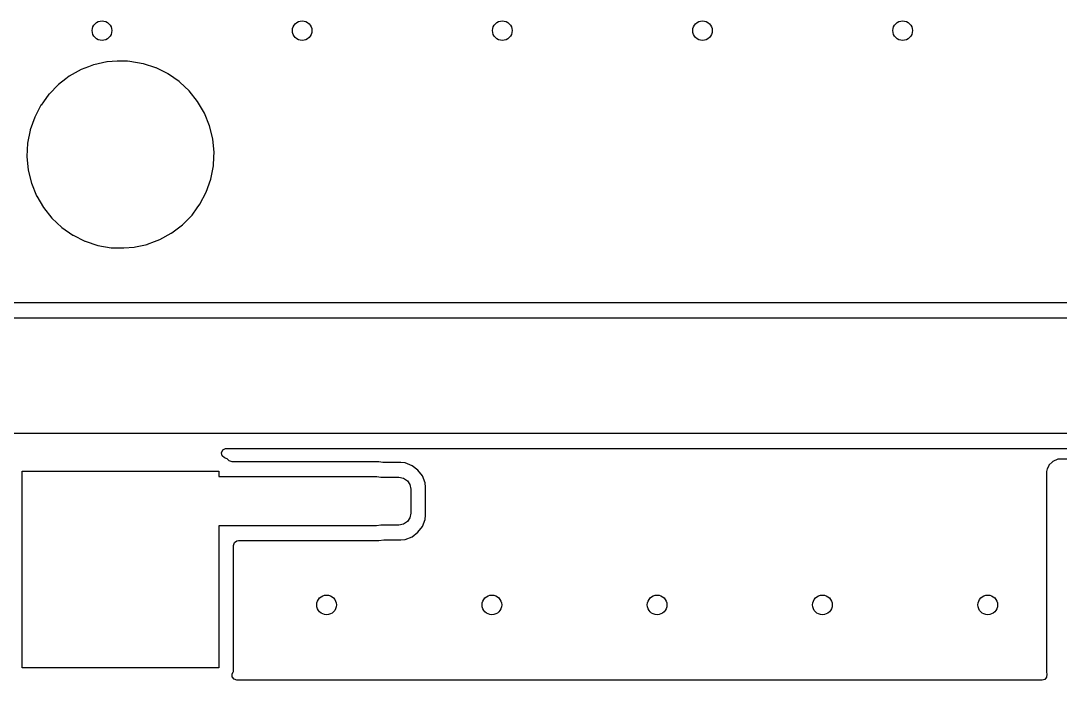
# Model space of a CAD drawing. Extents: x 0.02 to 3.92, y 0.02 to 3.05.
# Drawn here: x 1.855 to 2.688, y 0.02 to 0.548 of the extents above; entities that cross this region are included whole.
import ezdxf

# ---------------------------------------------------------------- set-up
doc = ezdxf.new("R2010")
doc.units = 0
doc.header["$MEASUREMENT"] = 0
doc.layers.add('BLACK', color=7, linetype='CONTINUOUS')

msp = doc.modelspace()

# ---------------------------------------------------------------- linework, layer by layer
at = {"layer": 'BLACK', "linetype": 'CONTINUOUS'}
for p, q in [((1.90326, 0.5088), (1.89376, 0.50353)), ((1.90918, 0.51104), (1.90326, 0.5088)), ((1.91328, 0.51259), (1.90918, 0.51104)), ((1.91341, 0.51264), (1.91328, 0.51259)), ((1.91328, 0.51259), (1.91328, 0.51259)), ((1.91355, 0.51267), (1.91341, 0.51264)), ((1.92387, 0.51496), (1.91355, 0.51267)), ((1.91355, 0.51267), (1.91355, 0.51267)), ((1.92401, 0.51499), (1.92387, 0.51496)), ((1.92387, 0.51496), (1.92387, 0.51496)), ((1.93208, 0.51557), (1.92401, 0.51499)), ((1.93886, 0.51557), (1.93208, 0.51557)), ((1.93891, 0.51557), (1.93886, 0.51557)), ((1.94031, 0.5155), (1.93891, 0.51557)), ((1.93891, 0.51557), (1.93891, 0.51557)), ((1.94229, 0.5154), (1.94031, 0.5155)), ((1.95299, 0.51354), (1.94229, 0.5154)), ((1.95313, 0.5135), (1.95299, 0.51354)), ((1.96318, 0.5102), (1.95313, 0.5135)), ((1.95313, 0.5135), (1.95313, 0.5135)), ((1.96331, 0.51016), (1.96318, 0.5102)), ((1.96318, 0.5102), (1.96318, 0.5102)), ((1.96344, 0.5101), (1.96331, 0.51016)), ((1.97291, 0.50539), (1.96344, 0.5101)), ((1.96344, 0.5101), (1.96344, 0.5101)), ((1.89095, 0.50138), (1.88513, 0.49694)), ((1.89365, 0.50344), (1.89095, 0.50138)), ((1.89376, 0.50353), (1.89365, 0.50344)), ((1.89365, 0.50344), (1.89365, 0.50344)), ((1.97303, 0.50532), (1.97291, 0.50539)), ((1.97291, 0.50539), (1.97291, 0.50539)), ((1.97315, 0.50524), (1.97303, 0.50532)), ((1.97343, 0.50505), (1.97315, 0.50524)), ((1.98195, 0.49913), (1.97343, 0.50505)), ((1.88513, 0.49694), (1.87754, 0.48917)), ((1.98206, 0.49904), (1.98195, 0.49913)), ((1.98227, 0.49884), (1.98206, 0.49904)), ((1.98206, 0.49904), (1.98206, 0.49904)), ((1.98989, 0.49172), (1.98227, 0.49884)), ((1.99667, 0.48324), (1.98989, 0.49172)), ((1.87746, 0.48906), (1.87308, 0.48305)), ((1.87754, 0.48917), (1.87746, 0.48906)), ((1.87746, 0.48906), (1.87746, 0.48906)), ((1.87108, 0.48027), (1.86778, 0.47399)), ((1.87115, 0.48039), (1.87108, 0.48027)), ((1.87108, 0.48027), (1.87108, 0.48027)), ((1.87308, 0.48305), (1.87115, 0.48039)), ((2.00216, 0.47387), (1.99667, 0.48324)), ((1.86609, 0.47078), (1.86248, 0.46054)), ((1.86778, 0.47399), (1.86609, 0.47078)), ((2.00623, 0.46381), (2.00216, 0.47387)), ((1.86241, 0.46021), (1.86038, 0.44989)), ((1.86245, 0.46041), (1.86241, 0.46021)), ((1.86248, 0.46054), (1.86245, 0.46041)), ((2.00881, 0.45326), (2.00623, 0.46381)), ((2.00883, 0.45312), (2.00881, 0.45326)), ((2.00983, 0.44259), (2.00883, 0.45312)), ((2.00883, 0.45312), (2.00883, 0.45312)), ((1.86038, 0.44989), (1.85984, 0.43905)), ((2.00967, 0.43885), (2.00985, 0.44245)), ((2.00983, 0.44259), (2.00983, 0.44259)), ((2.00985, 0.44245), (2.00983, 0.44259)), ((1.85984, 0.43905), (1.85985, 0.43891)), ((1.85985, 0.43891), (1.85985, 0.4389)), ((1.85985, 0.4389), (1.86058, 0.43127)), ((2.00931, 0.43161), (2.00967, 0.43885)), ((1.86058, 0.43127), (1.86087, 0.42824)), ((1.86087, 0.42824), (1.86345, 0.41769)), ((2.00721, 0.42095), (2.00931, 0.43161)), ((1.86345, 0.41769), (1.86753, 0.40763)), ((2.00359, 0.41071), (2.00721, 0.42095)), ((1.99853, 0.4011), (2.00359, 0.41071)), ((1.86753, 0.40763), (1.8676, 0.4075)), ((1.8676, 0.4075), (1.8676, 0.4075)), ((1.8676, 0.4075), (1.86771, 0.40731)), ((1.86771, 0.40731), (1.87301, 0.39826)), ((1.99624, 0.39795), (1.99845, 0.40099)), ((1.99845, 0.40099), (1.99853, 0.4011)), ((1.87301, 0.39826), (1.8798, 0.38977)), ((1.98455, 0.38456), (1.99214, 0.39232)), ((1.99214, 0.39232), (1.99624, 0.39795)), ((1.8798, 0.38977), (1.88773, 0.38236)), ((1.97592, 0.37797), (1.98455, 0.38456)), ((1.88773, 0.38236), (1.89665, 0.37617)), ((1.89665, 0.37617), (1.89678, 0.37611)), ((1.89678, 0.37611), (1.89678, 0.37611)), ((1.89678, 0.37611), (1.90625, 0.3714)), ((1.96643, 0.3727), (1.97544, 0.37771)), ((1.97544, 0.37771), (1.9758, 0.3779)), ((1.9758, 0.3779), (1.97592, 0.37797)), ((1.9758, 0.3779), (1.9758, 0.3779)), ((1.90625, 0.3714), (1.90625, 0.3714)), ((1.90625, 0.3714), (1.90637, 0.37134)), ((1.90637, 0.37134), (1.90651, 0.37129)), ((1.90651, 0.37129), (1.90651, 0.37129)), ((1.90651, 0.37129), (1.91656, 0.368)), ((1.91656, 0.368), (1.91656, 0.368)), ((1.91656, 0.368), (1.91669, 0.36795)), ((1.91669, 0.36795), (1.92739, 0.3661)), ((1.94567, 0.36651), (1.94687, 0.36678)), ((1.94687, 0.36678), (1.95614, 0.36882)), ((1.95614, 0.36882), (1.95628, 0.36885)), ((1.95614, 0.36882), (1.95614, 0.36882)), ((1.95628, 0.36885), (1.95641, 0.3689)), ((1.95641, 0.3689), (1.9622, 0.3711)), ((1.95641, 0.3689), (1.95641, 0.3689)), ((1.9622, 0.3711), (1.96643, 0.3727)), ((1.92739, 0.3661), (1.92938, 0.366)), ((1.92938, 0.366), (1.93077, 0.36593)), ((1.93077, 0.36593), (1.93077, 0.36593)), ((1.93077, 0.36593), (1.93082, 0.36593)), ((1.93082, 0.36593), (1.9376, 0.36593)), ((1.9376, 0.36593), (1.94567, 0.36651)), ((3.08768, 0.32203), (0.61496, 0.32203)), ((0.61496, 0.31), (3.10341, 0.31)), ((3.29, 0.21722), (0.64, 0.21722)), ((2.01584, 0.20189), (2.01681, 0.2041)), ((2.01634, 0.19954), (2.01584, 0.20189)), ((2.01681, 0.2041), (2.01889, 0.20531)), ((2.01889, 0.20531), (2.01971, 0.20539)), ((2.01971, 0.20539), (3.12097, 0.20539)), ((2.01814, 0.19793), (2.01634, 0.19954)), ((2.02038, 0.19694), (2.01814, 0.19793)), ((2.02104, 0.19628), (2.02038, 0.19694)), ((2.02158, 0.19575), (2.02104, 0.19628)), ((2.02204, 0.19535), (2.02158, 0.19575)), ((2.02433, 0.19461), (2.02204, 0.19535)), ((2.142, 0.19461), (2.02433, 0.19461)), ((2.14521, 0.1942), (2.142, 0.19461)), ((2.14565, 0.19415), (2.14521, 0.1942)), ((2.14614, 0.19411), (2.14565, 0.19415)), ((2.15963, 0.19411), (2.14614, 0.19411)), ((2.16312, 0.19369), (2.15963, 0.19411)), ((2.16858, 0.19153), (2.16312, 0.19369)), ((2.67905, 0.19184), (2.6789, 0.19151)), ((2.6818, 0.19459), (2.67905, 0.19184)), ((2.68191, 0.1947), (2.6818, 0.19459)), ((2.68216, 0.19496), (2.68191, 0.1947)), ((2.68191, 0.1947), (2.68191, 0.1947)), ((2.68619, 0.19675), (2.68216, 0.19496)), ((2.68648, 0.19678), (2.68619, 0.19675)), ((2.68657, 0.19679), (2.68648, 0.19678)), ((2.68648, 0.19678), (2.68648, 0.19678)), ((2.68722, 0.19687), (2.68657, 0.19679)), ((2.84821, 0.19687), (2.68722, 0.19687)), ((1.8561, 0.02953), (1.8561, 0.18701)), ((1.8561, 0.18701), (2.01358, 0.18701)), ((2.01358, 0.18701), (2.01358, 0.18278)), ((2.17326, 0.18798), (2.16858, 0.19153)), ((2.17681, 0.1833), (2.17326, 0.18798)), ((2.67726, 0.18781), (2.67715, 0.1868)), ((2.67715, 0.1868), (2.67715, 0.0258)), ((2.67774, 0.18888), (2.67726, 0.18781)), ((2.6789, 0.19151), (2.67774, 0.18888)), ((2.01358, 0.18278), (2.14, 0.18278)), ((2.14, 0.18278), (2.14024, 0.18277)), ((2.14024, 0.18277), (2.14339, 0.18228)), ((2.14339, 0.18228), (2.15796, 0.18228)), ((2.15796, 0.18228), (2.16163, 0.18155)), ((2.16163, 0.18155), (2.16475, 0.17947)), ((2.16475, 0.17947), (2.16683, 0.17636)), ((2.16683, 0.17636), (2.16756, 0.17269)), ((2.17897, 0.17785), (2.17681, 0.1833)), ((2.17939, 0.17435), (2.17897, 0.17785)), ((2.16756, 0.17269), (2.16756, 0.15349)), ((2.17939, 0.15183), (2.17939, 0.17435)), ((2.16756, 0.15349), (2.16683, 0.14982)), ((2.17897, 0.14833), (2.17939, 0.15183)), ((2.14, 0.14341), (2.01358, 0.14341)), ((2.01358, 0.14341), (2.01358, 0.02953)), ((2.14344, 0.1439), (2.14, 0.14341)), ((2.15796, 0.1439), (2.14344, 0.1439)), ((2.16163, 0.14463), (2.15796, 0.1439)), ((2.16475, 0.14671), (2.16163, 0.14463)), ((2.16683, 0.14982), (2.16475, 0.14671)), ((2.17326, 0.1382), (2.17681, 0.14288)), ((2.17681, 0.14288), (2.17897, 0.14833)), ((2.16312, 0.13249), (2.16858, 0.13465)), ((2.16858, 0.13465), (2.17326, 0.1382)), ((2.02541, 0.12768), (2.02616, 0.12997)), ((2.02541, 0.02777), (2.02541, 0.12768)), ((2.02616, 0.12997), (2.02811, 0.13138)), ((2.02811, 0.13138), (2.02931, 0.13157)), ((2.02931, 0.13157), (2.14178, 0.13157)), ((2.14178, 0.13157), (2.14595, 0.13204)), ((2.14595, 0.13204), (2.14638, 0.13207)), ((2.14638, 0.13207), (2.15963, 0.13207)), ((2.15963, 0.13207), (2.16312, 0.13249)), ((2.01358, 0.02953), (1.8561, 0.02953)), ((2.02445, 0.02481), (2.0246, 0.02518)), ((2.0246, 0.02518), (2.02518, 0.02649)), ((2.02518, 0.02649), (2.0253, 0.02676)), ((2.02518, 0.02649), (2.02518, 0.02649)), ((2.0253, 0.02676), (2.02541, 0.02777)), ((2.67715, 0.0258), (2.67727, 0.02477)), ((2.02445, 0.0224), (2.02445, 0.02481)), ((2.02587, 0.02045), (2.02445, 0.0224)), ((2.02816, 0.0197), (2.02587, 0.02045)), ((2.67359, 0.0197), (2.02816, 0.0197)), ((2.67574, 0.02035), (2.67359, 0.0197)), ((2.67724, 0.02223), (2.67574, 0.02035)), ((2.67735, 0.02459), (2.67724, 0.02223)), ((2.67727, 0.02477), (2.67735, 0.02459))]:
    msp.add_line(p, q, dxfattribs=at)
at = {"layer": 'BLACK'}
for centre in [(1.92, 0.54), (2.08045, 0.54), (2.24091, 0.54), (2.40136, 0.54), (2.56182, 0.54), (2.1, 0.08), (2.2325, 0.08), (2.365, 0.08), (2.4975, 0.08), (2.63, 0.08)]:
    msp.add_circle(centre, 0.00787, dxfattribs=at)

doc.saveas('drawing.dxf')
